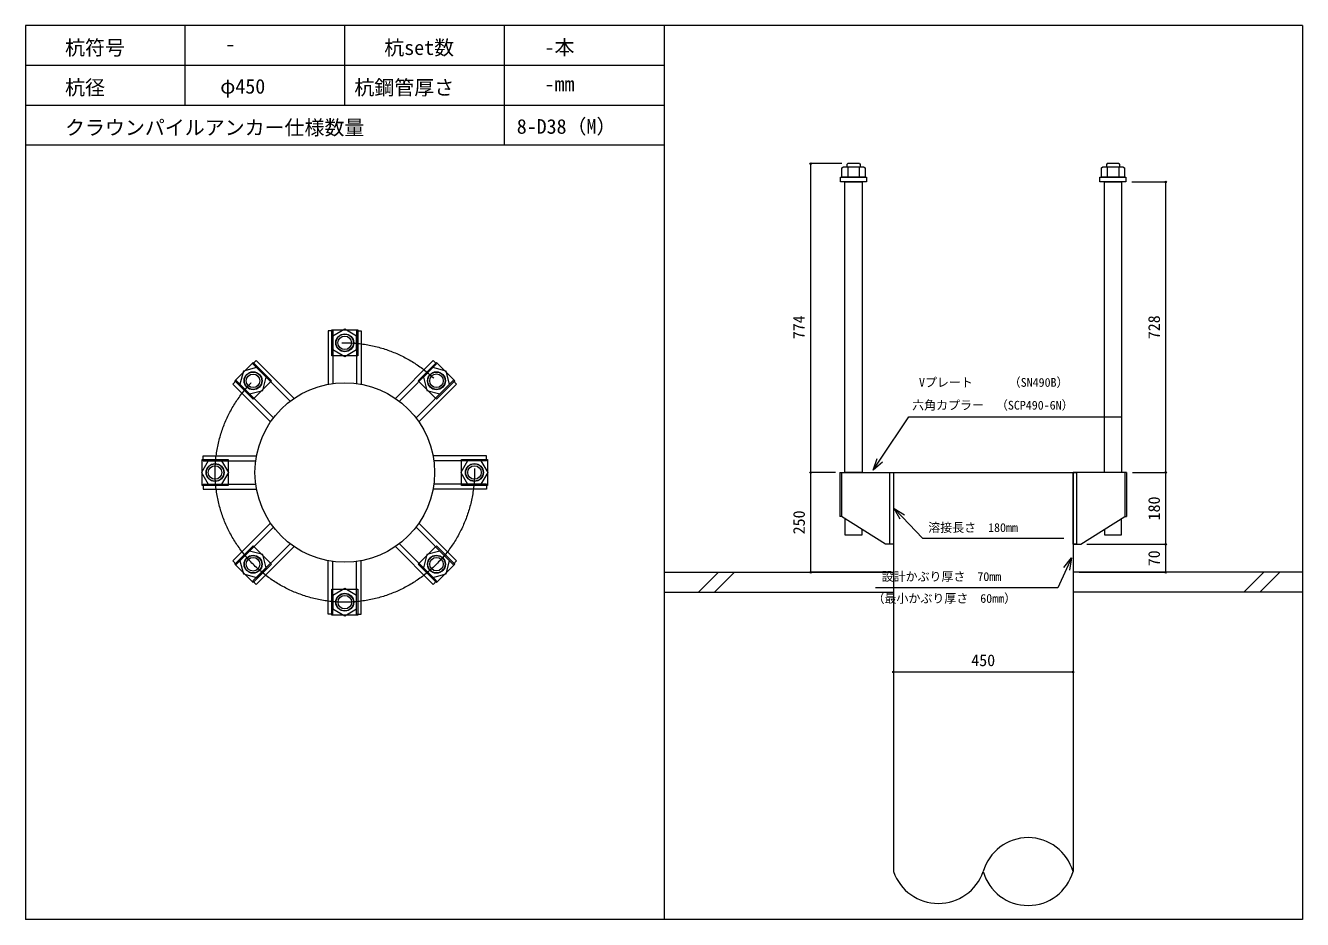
# Model space of a CAD drawing. Units: millimetres, scale not verified. Extents: x -20553 to 20553, y -9578 to 9578.
# Drawn here: x -10118 to -6918, y 2658 to 4898 of the extents above; entities that cross this region are included whole.
import ezdxf
from ezdxf.enums import TextEntityAlignment as Align

# ---------------------------------------------------------------- set-up
doc = ezdxf.new("R2010")
doc.units = ezdxf.units.MM
doc.header["$LTSCALE"] = 20
doc.linetypes.add('USER1', pattern=[101.6, 63.5, -12.7, 12.7, -12.7])
for name, color, linetype, lineweight in [('0-0_0', 7, 'Continuous', 15), ('0-1_01_KUI', 5, 'Continuous', 18), ('0-3_22_部品', 7, 'Continuous', 15), ('0-4_09_SUNPO', 7, 'Continuous', 18), ('0-5_07_CENTER', 1, 'USER1', 18), ('0-6_02_KANAMONO', 6, 'Continuous', 18), ('0-7_10_WAKU', 4, 'Continuous', 18), ('0-9_03_ANCHOR', 4, 'Continuous', 18)]:
    doc.layers.add(name, color=color, linetype=linetype, lineweight=lineweight)
doc.styles.add('ＭＳ ゴシック', font='')
doc.styles.get('ＭＳ ゴシック').set_extended_font_data('MS Gothic')

# ---------------------------------------------------------------- blocks, each defined once
blk = doc.blocks.new('_DotSmall')
at = {"layer": '0-0_0'}
blk.add_line((0.0625, 0), (-0.0625, 0), dxfattribs=at)
blk.add_circle((0, 0), 0.0625, dxfattribs=at)
blk = doc.blocks.new('_Open30')
at = {"layer": '0-3_22_部品'}
blk.add_line((0, 0), (-1, 0), dxfattribs=at)
blk.add_lwpolyline([(-1, 0.2679), (0, 0), (-1, -0.2679)], dxfattribs=at)

msp = doc.modelspace()

# ---------------------------------------------------------------- linework, layer by layer
at = {"layer": '0-1_01_KUI'}
for p, q in [((-7942.67, 3777.67), (-7492.67, 3777.67)), ((-7942.67, 3777.67), (-7942.67, 2777.67)), ((-7492.67, 3777.67), (-7492.67, 2777.67))]:
    msp.add_line(p, q, dxfattribs=at)
at = {"layer": '0-1_01_KUI', "color": 2}
for p, q in [((-8517.67, 3527.67), (-7942.67, 3527.67)), ((-6917.67, 3527.67), (-7492.67, 3527.67)), ((-8517.67, 3477.67), (-7942.67, 3477.67)), ((-6917.67, 3477.67), (-7492.67, 3477.67))]:
    msp.add_line(p, q, dxfattribs=at)
at = {"layer": '0-1_01_KUI', "color": 4}
for p, q in [((-8381.12, 3527.67), (-8431.12, 3477.67)), ((-8340.96, 3527.67), (-8390.96, 3477.67)), ((-7014.62, 3527.67), (-7064.62, 3477.67)), ((-6974.47, 3527.67), (-7024.47, 3477.67))]:
    msp.add_line(p, q, dxfattribs=at)
at = {"layer": '0-1_01_KUI'}
msp.add_circle((-9317.67, 3777.67), 225, dxfattribs=at)
for centre, radius, start, end in [((-7605.17, 2745.73), 116.95, 15.85079, 164.14924), ((-7830.17, 2817.13), 119.22, 199.32489, 340.67515), ((-7605.17, 2809.62), 116.95, 195.85076, 344.14921)]:
    msp.add_arc(centre, radius, start, end, dxfattribs=at)
at = {"layer": '0-4_09_SUNPO', "color": 3}
for p, q in [((-8072.3, 4551.67), (-8149.94, 4551.67)), ((-8149.94, 3777.67), (-8149.94, 4551.67)), ((-7345.17, 4505.67), (-7260.14, 4505.67)), ((-7260.14, 3777.67), (-7260.14, 4505.67)), ((-8087.67, 3777.67), (-8149.94, 3777.67)), ((-8091.74, 3777.67), (-8149.94, 3777.67)), ((-8149.94, 3527.67), (-8149.94, 3777.67)), ((-7343.61, 3777.67), (-7260.14, 3777.67)), ((-7343.61, 3777.67), (-7260.14, 3777.67)), ((-7260.14, 3597.67), (-7260.14, 3777.67)), ((-7457.67, 3597.67), (-7260.14, 3597.67)), ((-7457.67, 3597.67), (-7260.14, 3597.67)), ((-7260.14, 3527.67), (-7260.14, 3597.67)), ((-7957.67, 3527.67), (-8149.94, 3527.67)), ((-7477.67, 3527.67), (-7260.14, 3527.67)), ((-7942.67, 3292.67), (-7942.67, 3277.67)), ((-7492.67, 3277.67), (-7942.67, 3277.67)), ((-7492.67, 3292.67), (-7492.67, 3277.67))]:
    msp.add_line(p, q, dxfattribs=at)
for points in [[(-7976.55, 3808.37), (-7904.13, 3917.29), (-7369.86, 3917.29)], [(-7920.38, 3665.95), (-7869.74, 3612.77), (-7515.3, 3612.77)], [(-7508.63, 3536.68), (-7530.36, 3489.07), (-7987.26, 3489.07)]]:
    msp.add_lwpolyline(points, dxfattribs=at)
at = {"layer": '0-5_07_CENTER'}
msp.add_circle((-9317.67, 3777.67), 325, dxfattribs=at)
at = {"layer": '0-6_02_KANAMONO'}
for p, q in [((-9359.17, 4132.67), (-9359.17, 3998.81)), ((-9347.17, 4132.67), (-9359.17, 4132.67)), ((-9347.17, 4132.67), (-9347.17, 4000.73)), ((-9288.17, 4132.67), (-9288.17, 4000.73)), ((-9288.17, 4132.67), (-9276.17, 4132.67)), ((-9276.17, 4132.67), (-9276.17, 3998.81)), ((-9547.84, 4049.56), (-9539.35, 4058.04)), ((-9547.84, 4049.56), (-9454.54, 3956.26)), ((-9539.35, 4058.04), (-9444.7, 3963.39)), ((-9096, 4058.04), (-9190.65, 3963.39)), ((-9087.51, 4049.56), (-9180.81, 3956.26)), ((-9087.51, 4049.56), (-9096, 4058.04)), ((-9589.56, 4007.84), (-9598.04, 3999.35)), ((-9589.56, 4007.84), (-9496.26, 3914.54)), ((-9045.79, 4007.84), (-9139.09, 3914.54)), ((-9045.79, 4007.84), (-9037.31, 3999.35)), ((-9598.04, 3999.35), (-9503.39, 3904.7)), ((-9037.31, 3999.35), (-9131.96, 3904.7)), ((-9672.67, 3819.17), (-9538.81, 3819.17)), ((-9672.67, 3807.17), (-9672.67, 3819.17)), ((-8962.67, 3819.17), (-9096.53, 3819.17)), ((-8962.67, 3807.17), (-8962.67, 3819.17)), ((-9672.67, 3807.17), (-9540.73, 3807.17)), ((-8962.67, 3807.17), (-9094.62, 3807.17)), ((-8076.74, 3777.67), (-8072.67, 3777.67)), ((-8076.74, 3777.67), (-8076.74, 3667.67)), ((-8072.67, 3777.67), (-7942.67, 3777.67)), ((-8072.67, 3777.67), (-8072.67, 3667.67)), ((-7942.67, 3777.67), (-7942.67, 3597.67)), ((-7942.67, 3777.67), (-7942.67, 3597.67)), ((-7362.67, 3777.67), (-7492.67, 3777.67)), ((-7492.67, 3777.67), (-7492.67, 3597.67)), ((-7492.67, 3777.67), (-7492.67, 3597.67)), ((-7358.61, 3777.67), (-7362.67, 3777.67)), ((-7362.67, 3777.67), (-7362.67, 3667.67)), ((-7358.61, 3777.67), (-7358.61, 3667.67)), ((-9672.67, 3748.17), (-9540.73, 3748.17)), ((-9672.67, 3748.17), (-9672.67, 3736.17)), ((-8962.67, 3748.17), (-9094.62, 3748.17)), ((-8962.67, 3748.17), (-8962.67, 3736.17)), ((-9672.67, 3736.17), (-9538.81, 3736.17)), ((-8962.67, 3736.17), (-9096.53, 3736.17)), ((-9598.04, 3556), (-9503.39, 3650.65)), ((-9037.31, 3556), (-9131.96, 3650.65)), ((-8072.67, 3667.67), (-8076.74, 3667.67)), ((-7962.67, 3597.67), (-8072.67, 3667.67)), ((-7472.67, 3597.67), (-7362.67, 3667.67)), ((-7362.67, 3667.67), (-7358.61, 3667.67)), ((-9589.56, 3547.51), (-9496.26, 3640.81)), ((-9045.79, 3547.51), (-9139.09, 3640.81)), ((-9547.84, 3505.79), (-9454.54, 3599.09)), ((-9539.35, 3497.31), (-9444.7, 3591.96)), ((-9096, 3497.31), (-9190.65, 3591.96)), ((-9087.51, 3505.79), (-9180.81, 3599.09)), ((-7942.67, 3597.67), (-7962.67, 3597.67)), ((-7492.67, 3597.67), (-7472.67, 3597.67)), ((-9589.56, 3547.51), (-9598.04, 3556)), ((-9359.17, 3422.67), (-9359.17, 3556.53)), ((-9347.17, 3422.67), (-9347.17, 3554.62)), ((-9288.17, 3422.67), (-9288.17, 3554.62)), ((-9276.17, 3422.67), (-9276.17, 3556.53)), ((-9045.79, 3547.51), (-9037.31, 3556)), ((-9547.84, 3505.79), (-9539.35, 3497.31)), ((-9087.51, 3505.79), (-9096, 3497.31)), ((-9347.17, 3422.67), (-9359.17, 3422.67)), ((-9288.17, 3422.67), (-9276.17, 3422.67))]:
    msp.add_line(p, q, dxfattribs=at)
for points in [[(-9347.17, 4085.64), (-9317.67, 4068.61), (-9288.17, 4085.64), (-9288.17, 4119.71), (-9317.67, 4136.74), (-9347.17, 4119.71)], [(-9556.3, 3974.58), (-9523.4, 3983.4), (-9514.58, 4016.3), (-9538.67, 4040.39), (-9571.57, 4031.57), (-9580.39, 3998.67)], [(-9120.77, 4016.3), (-9111.95, 3983.4), (-9079.05, 3974.58), (-9054.96, 3998.67), (-9063.78, 4031.57), (-9096.68, 4040.39)], [(-9625.64, 3748.17), (-9608.61, 3777.67), (-9625.64, 3807.17), (-9659.71, 3807.17), (-9676.74, 3777.67), (-9659.71, 3748.17)], [(-9009.71, 3807.17), (-9026.74, 3777.67), (-9009.71, 3748.17), (-8975.64, 3748.17), (-8958.61, 3777.67), (-8975.64, 3807.17)], [(-7951.67, 3777.67), (-7942.67, 3777.67), (-7942.67, 3597.67), (-7951.67, 3597.67)], [(-7492.67, 3777.67), (-7483.67, 3777.67), (-7483.67, 3597.67), (-7492.67, 3597.67)], [(-9514.58, 3539.05), (-9523.4, 3571.95), (-9556.3, 3580.77), (-9580.39, 3556.68), (-9571.57, 3523.78), (-9538.67, 3514.96)], [(-9079.05, 3580.77), (-9111.95, 3571.95), (-9120.77, 3539.05), (-9096.68, 3514.96), (-9063.78, 3523.78), (-9054.96, 3556.68)], [(-9288.17, 3469.71), (-9317.67, 3486.74), (-9347.17, 3469.71), (-9347.17, 3435.64), (-9317.67, 3418.61), (-9288.17, 3435.64)]]:
    msp.add_lwpolyline(points, close=True, dxfattribs=at)
for centre, radius in [((-9317.67, 4102.67), 22.5), ((-9317.72, 4102.67), 21.75), ((-9547.48, 4007.48), 22.5), ((-9547.52, 4007.45), 21.75), ((-9087.86, 4007.48), 22.5), ((-9087.9, 4007.52), 21.75), ((-9642.67, 3777.67), 22.5), ((-9642.67, 3777.62), 21.75), ((-8992.67, 3777.67), 22.5), ((-8992.67, 3777.72), 21.75), ((-9547.48, 3547.86), 22.5), ((-9547.45, 3547.83), 21.75), ((-9087.86, 3547.86), 22.5), ((-9087.83, 3547.9), 21.75), ((-9317.67, 3452.67), 22.5), ((-9317.62, 3452.67), 21.75)]:
    msp.add_circle(centre, radius, dxfattribs=at)
at = {"layer": '0-7_10_WAKU'}
for p, q in [((-10117.67, 4897.67), (-10117.67, 2657.67)), ((-6917.67, 4897.67), (-10117.67, 4897.67)), ((-9717.67, 4797.67), (-9717.67, 4897.67)), ((-9317.67, 4797.67), (-9317.67, 4897.67)), ((-8917.67, 4797.67), (-8917.67, 4897.67)), ((-8517.67, 4897.67), (-8517.67, 2657.67)), ((-6917.67, 4897.67), (-6917.67, 2657.67)), ((-8517.67, 4797.67), (-10117.67, 4797.67)), ((-9717.67, 4697.67), (-9717.67, 4797.67)), ((-9317.67, 4697.67), (-9317.67, 4797.67)), ((-8917.67, 4697.67), (-8917.67, 4797.67)), ((-8517.67, 4697.67), (-10117.67, 4697.67)), ((-8917.67, 4597.67), (-8917.67, 4697.67)), ((-8517.67, 4597.67), (-10117.67, 4597.67)), ((-6917.67, 2657.67), (-10117.67, 2657.67))]:
    msp.add_line(p, q, dxfattribs=at)
at = {"layer": '0-9_03_ANCHOR', "color": 2}
for p, q in [((-8057.3, 4551.67), (-8059.17, 4549.8)), ((-8059.17, 4549.8), (-8059.17, 4543.67)), ((-8028.04, 4551.67), (-8057.3, 4551.67)), ((-7407.3, 4551.67), (-7409.17, 4549.8)), ((-7378.04, 4551.67), (-7407.3, 4551.67)), ((-7378.04, 4551.67), (-7376.17, 4549.8))]:
    msp.add_line(p, q, dxfattribs=at)
at = {"layer": '0-9_03_ANCHOR'}
for p, q in [((-7409.17, 4549.8), (-7409.17, 4543.67)), ((-7376.17, 4549.8), (-7376.17, 4543.67)), ((-8057.11, 4543.67), (-8057.11, 4517.67)), ((-8028.24, 4543.67), (-8028.24, 4517.67)), ((-7407.11, 4543.67), (-7407.11, 4517.67)), ((-7378.24, 4543.67), (-7378.24, 4517.67))]:
    msp.add_line(p, q, dxfattribs=at)
at = {"layer": '0-9_03_ANCHOR', "color": 2}
for points in [[(-8028.04, 4551.67), (-8026.17, 4549.8), (-8026.17, 4543.67)], [(-8064.18, 3662.27), (-8064.18, 3621.67), (-8021.16, 3621.67), (-8021.16, 3634.89)], [(-7414.18, 3634.89), (-7414.18, 3621.67), (-7371.16, 3621.67), (-7371.16, 3662.27)]]:
    msp.add_lwpolyline(points, dxfattribs=at)
at = {"layer": '0-9_03_ANCHOR'}
for points in [[(-8010.17, 4517.67), (-8010.17, 4505.67), (-8075.17, 4505.67), (-8075.17, 4517.67)], [(-8067.67, 4543.67), (-8017.67, 4543.67), (-8013.67, 4541.36), (-8013.67, 4517.67), (-8071.67, 4517.67), (-8071.67, 4541.36)], [(-7360.17, 4517.67), (-7360.17, 4505.67), (-7425.17, 4505.67), (-7425.17, 4517.67)], [(-7417.67, 4543.67), (-7367.67, 4543.67), (-7363.67, 4541.36), (-7363.67, 4517.67), (-7421.67, 4517.67), (-7421.67, 4541.36)], [(-9285.22, 4135.17), (-9285.22, 4070.17), (-9350.22, 4070.17), (-9350.22, 4135.17)], [(-9547.52, 4053.41), (-9501.56, 4007.45), (-9547.52, 3961.49), (-9593.48, 4007.45)], [(-9041.94, 4007.52), (-9087.9, 3961.56), (-9133.86, 4007.52), (-9087.9, 4053.48)], [(-9675.17, 3810.12), (-9610.17, 3810.12), (-9610.17, 3745.12), (-9675.17, 3745.12)], [(-8960.17, 3745.22), (-9025.17, 3745.22), (-9025.17, 3810.22), (-8960.17, 3810.22)], [(-9593.41, 3547.83), (-9547.45, 3593.79), (-9501.49, 3547.83), (-9547.45, 3501.87)], [(-9087.83, 3501.94), (-9133.79, 3547.9), (-9087.83, 3593.86), (-9041.87, 3547.9)], [(-9350.12, 3420.17), (-9350.12, 3485.17), (-9285.12, 3485.17), (-9285.12, 3420.17)]]:
    msp.add_lwpolyline(points, close=True, dxfattribs=at)
at = {"layer": '0-9_03_ANCHOR', "color": 2}
for points in [[(-8064.18, 4505.67), (-8021.16, 4505.67), (-8021.16, 3777.67), (-8064.18, 3777.67)], [(-7414.18, 4505.67), (-7371.16, 4505.67), (-7371.16, 3777.67), (-7414.18, 3777.67)]]:
    msp.add_lwpolyline(points, close=True, dxfattribs=at)
at = {"layer": '0-9_03_ANCHOR'}
for centre in [(-9317.72, 4102.67), (-9547.52, 4007.45), (-9087.9, 4007.52), (-9642.67, 3777.62), (-8992.67, 3777.72), (-9547.45, 3547.83), (-9087.83, 3547.9), (-9317.62, 3452.67)]:
    msp.add_circle(centre, 17, dxfattribs=at)

# ---------------------------------------------------------------- block references
at = {"layer": '0-4_09_SUNPO', "xscale": 30, "yscale": 30}
for name, p, rotation in [('_DotSmall', (-8149.94, 4551.67), 90), ('_DotSmall', (-7260.14, 4505.67), 90), ('_Open30', (-7993.16, 3783.39), 236.38292), ('_DotSmall', (-8149.94, 3777.67), 270), ('_DotSmall', (-8149.94, 3777.67), 90), ('_DotSmall', (-7260.14, 3777.67), 270), ('_DotSmall', (-7260.14, 3777.67), 90), ('_Open30', (-7941.07, 3687.67), 133.59929), ('_DotSmall', (-7260.14, 3597.67), 270), ('_DotSmall', (-7260.14, 3597.67), 90), ('_Open30', (-7496.17, 3563.97), 65.4645), ('_DotSmall', (-8149.94, 3527.67), 270), ('_DotSmall', (-7260.14, 3527.67), 270), ('_DotSmall', (-7942.67, 3277.67), 180)]:
    msp.add_blockref(name, p, dxfattribs=dict(at, rotation=rotation))
msp.add_blockref('_DotSmall', (-7492.67, 3277.67), dxfattribs=at)

# ---------------------------------------------------------------- texts
at = {"layer": '0-4_09_SUNPO', "style": 'ＭＳ ゴシック'}
for s, height, p in [('杭符号', 36.66, (-10018.64, 4812.94)), ('杭set数', 36.66, (-9218.64, 4812.94)), ('-本', 36.66, (-8816.94, 4813.79)), ('-', 36.66, (-9616.94, 4822.03)), ('杭径', 36.66, (-10018.64, 4712.94)), ('φ450', 36.66, (-9629.72, 4716.06)), ('杭鋼管厚さ', 36.66, (-9293.55, 4712.94)), ('-mm', 36.66, (-8816.94, 4722.03)), ('クラウンパイルアンカー仕様数量', 36.66, (-10018.64, 4612.65)), ('8-D38（M）', 36.66, (-8886.63, 4615.49)), (' Vプレート\u3000\u3000\u3000（SN490B）', 21.99, (-7893.61, 3985.81)), ('六角カプラー\u3000（SCP490-6N）', 21.99, (-7895.82, 3928.65)), ('溶接長さ\u3000180mm', 21.99, (-7855.47, 3622.04)), (' 設計かぶり厚さ\u300070mm', 21.99, (-7987.26, 3499.29)), ('（最小かぶり厚さ\u300060mm）', 21.99, (-7995.1, 3444.52)), ('450', 29.33, (-7747.67, 3283.67))]:
    msp.add_text(s, height=height, dxfattribs=at).set_placement(p, align=Align.BOTTOM_LEFT)
for s, p in [('774', (-8155.94, 4111.67)), ('728', (-7266.14, 4111.67)), ('180', (-7266.14, 3657.67)), ('250', (-8155.94, 3622.67)), ('70', (-7266.14, 3542.67))]:
    msp.add_text(s, height=29.33, rotation=90, dxfattribs=at).set_placement(p, align=Align.BOTTOM_LEFT)

doc.saveas('drawing.dxf')
